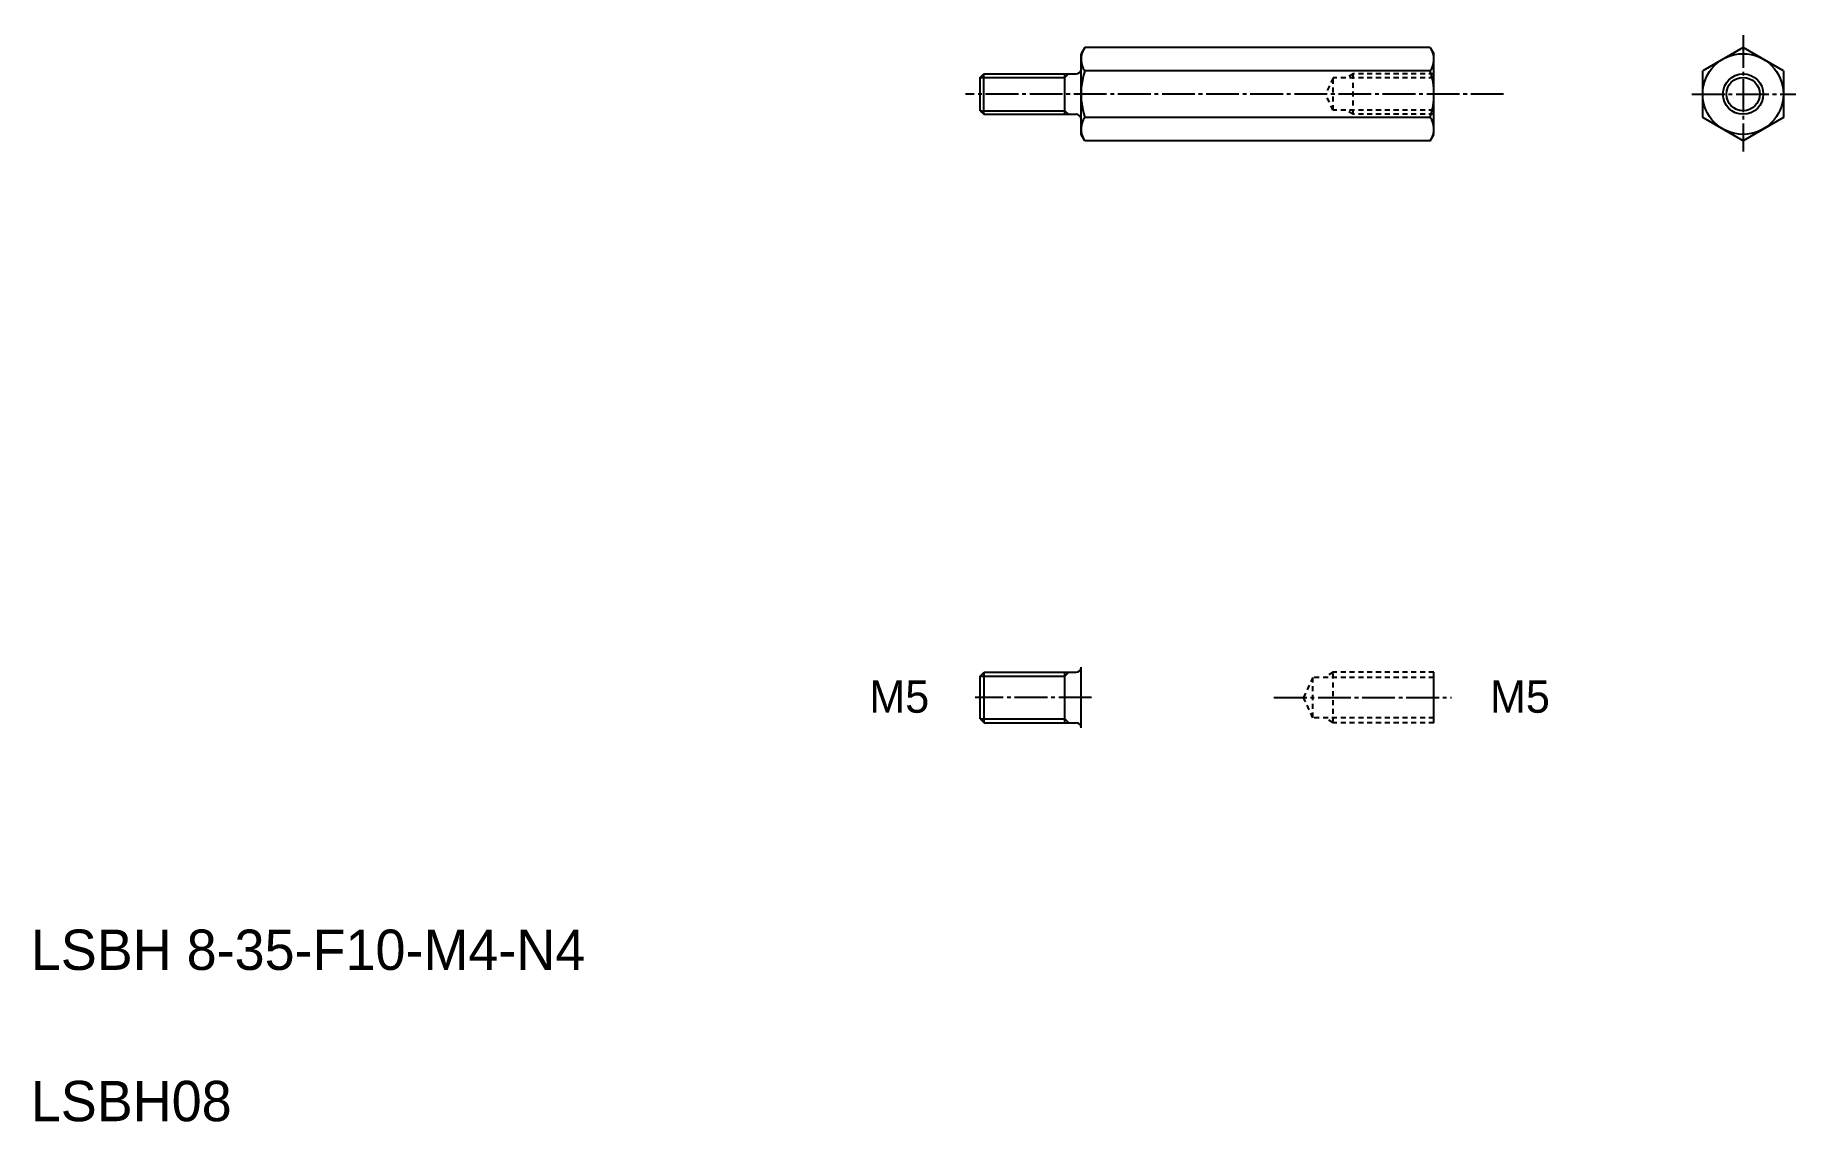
# Model space of a CAD drawing. Extents: x 10 to 185, y 10 to 118.
import ezdxf
from ezdxf.enums import TextEntityAlignment as Align

# ---------------------------------------------------------------- set-up
doc = ezdxf.new("R2010")
doc.units = 0
doc.header["$LTSCALE"] = 0.25
doc.linetypes.add('CENTER', pattern=[17.5, 13, -1.5, 1.5, -1.5])
doc.linetypes.add('DASHED', pattern=[3.5, 2, -1.5])
doc.layers.get('0').update_dxf_attribs({"linetype": 'CONTINUOUS'})
doc.layers.add('CENTER', color=1, linetype='CENTER')
doc.styles.get("Standard").update_dxf_attribs({"font": 'txt', "height": 3.2})

msp = doc.modelspace()

# ---------------------------------------------------------------- linework, layer by layer
at = {"linetype": 'CONTINUOUS'}
for p, q in [((114.53, 116.46), (114.17, 115.84)), ((114.17, 107.84), (114.17, 115.84)), ((148.81, 116.46), (114.53, 116.46)), ((148.81, 116.46), (149.17, 115.84)), ((149.17, 107.84), (149.17, 115.84)), ((179.83, 116.46), (175.83, 114.15)), ((183.83, 114.15), (179.83, 116.46)), ((104.17, 113.49), (104.52, 113.84)), ((104.52, 109.84), (104.52, 113.84)), ((104.52, 113.84), (113.67, 113.84)), ((112.57, 109.84), (112.57, 113.84)), ((148.8, 114.15), (114.54, 114.15)), ((175.83, 109.53), (175.83, 114.15)), ((183.83, 114.15), (183.83, 109.53)), ((104.17, 110.19), (104.17, 113.49)), ((104.17, 110.19), (104.52, 109.84)), ((104.52, 109.84), (113.67, 109.84)), ((148.8, 109.53), (114.54, 109.53)), ((179.83, 107.22), (175.83, 109.53)), ((183.83, 109.53), (179.83, 107.22)), ((114.53, 107.22), (114.17, 107.84)), ((148.81, 107.22), (114.53, 107.22)), ((148.81, 107.22), (149.17, 107.84)), ((104.17, 54.11), (104.57, 54.51)), ((104.57, 54.51), (113.67, 54.51)), ((104.57, 49.51), (104.57, 54.51)), ((112.57, 49.51), (112.57, 54.51)), ((114.17, 49.01), (114.17, 55.01)), ((104.17, 49.91), (104.17, 54.11)), ((104.17, 49.91), (104.57, 49.51)), ((104.57, 49.51), (113.67, 49.51))]:
    msp.add_line(p, q, dxfattribs=at)
for p, q in [((181.83, 115.3), (181.83, 115.3)), ((182.83, 114.72), (182.83, 114.72)), ((149.17, 49.51), (149.17, 54.51))]:
    msp.add_line(p, q)
at = {"color": 3, "linetype": 'CONTINUOUS'}
for p, q in [((112.57, 113.49), (112.92, 113.84)), ((104.17, 113.49), (112.57, 113.49)), ((104.17, 110.19), (112.57, 110.19)), ((112.57, 110.19), (112.92, 109.84)), ((112.57, 54.11), (112.97, 54.51)), ((104.17, 54.11), (112.57, 54.11)), ((104.17, 49.91), (112.57, 49.91)), ((112.57, 49.91), (112.97, 49.51))]:
    msp.add_line(p, q, dxfattribs=at)
at = {"color": 3, "linetype": 'DASHED'}
for p, q in [((141.17, 113.84), (140.48, 113.44)), ((149.17, 113.84), (141.17, 113.84)), ((141.17, 109.84), (141.17, 113.84)), ((139.17, 113.44), (138.41, 111.84)), ((139.17, 110.24), (138.41, 111.84)), ((149.17, 113.44), (139.17, 113.44)), ((139.17, 110.24), (139.17, 113.44)), ((149.17, 110.24), (139.17, 110.24)), ((141.17, 109.84), (140.48, 110.24)), ((149.17, 109.84), (141.17, 109.84)), ((139.17, 54.51), (138.3, 54.01)), ((149.17, 54.51), (139.17, 54.51)), ((139.17, 49.51), (139.17, 54.51)), ((137.17, 54.01), (136.22, 52.01)), ((149.17, 54.01), (137.17, 54.01)), ((137.17, 50.01), (137.17, 54.01)), ((137.17, 50.01), (136.22, 52.01)), ((149.17, 50.01), (137.17, 50.01)), ((139.17, 49.51), (138.3, 50.01)), ((149.17, 49.51), (139.17, 49.51))]:
    msp.add_line(p, q, dxfattribs=at)
at = {"linetype": 'CONTINUOUS'}
for radius in [4, 1.65]:
    msp.add_circle((179.83, 111.84), radius, dxfattribs=at)
at = {"color": 3, "linetype": 'CONTINUOUS'}
msp.add_circle((179.83, 111.84), 2, dxfattribs=at)
at = {"linetype": 'CONTINUOUS'}
for centre, radius, start, end in [((116.17, 115.3), 2, 150, 215.2644), ((147.17, 115.3), 2, 324.7356, 30), ((121.62, 111.84), 7.45, 161.9403, 198.0597), ((141.72, 111.84), 7.45, 341.9403, 18.0597), ((116.17, 108.37), 2, 144.7356, 210), ((147.17, 108.37), 2, 330, 35.2644)]:
    msp.add_arc(centre, radius, start, end, dxfattribs=at)
for centre, start, end in [((113.67, 114.34), 270, 0), ((113.67, 109.34), 0, 90), ((113.67, 55.01), 270, 0), ((113.67, 49.01), 0, 90)]:
    msp.add_arc(centre, 0.5, start, end)
at = {"layer": 'CENTER', "color": 1, "linetype": 'CENTER'}
for p, q in [((179.83, 117.68), (179.83, 106.15)), ((156.08, 111.84), (102.71, 111.84)), ((174.76, 111.84), (185.06, 111.84)), ((115.2, 52.01), (103.65, 52.01)), ((133.3, 52.01), (150.91, 52.01))]:
    msp.add_line(p, q, dxfattribs=at)

# ---------------------------------------------------------------- texts
for p in [(99.11, 52.1), (160.67, 52.1)]:
    msp.add_text('M5', height=3.2).set_placement(p, align=Align.MIDDLE_RIGHT)
for s, p in [('LSBH 8-35-F10-M4-N4', (10, 25)), ('LSBH08', (10, 10))]:
    msp.add_text(s, height=4).set_placement(p)

doc.saveas('drawing.dxf')
